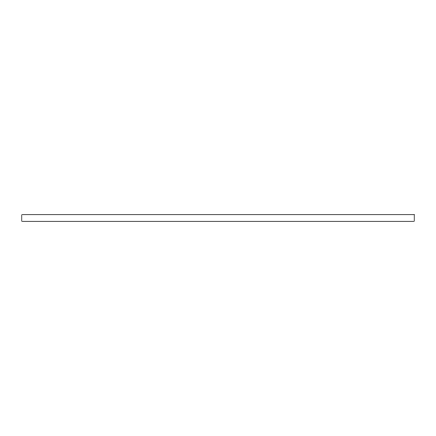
<?xml version="1.0" encoding="UTF-8"?>
<svg xmlns="http://www.w3.org/2000/svg" width="436" height="436" viewBox="0 0 436 436"><rect width="100%" height="100%" fill="white"/><g stroke="black" fill="none" stroke-linecap="round" stroke-linejoin="round"><path stroke-width="0.65" d="M414.2 214.741L21.8 214.741L21.8 221.259L414.2 221.259L414.2 214.741"/></g></svg>
